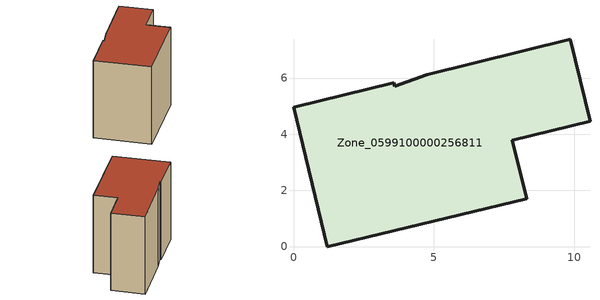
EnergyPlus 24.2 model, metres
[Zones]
Zone_0599100000256811
 floor ground (C_G): 3.57,5.83 3.6,5.7 4.74,6.12 9.85,7.38 10.56,4.46 7.8,3.78 8.31,1.7 1.21,0 0,4.96 z0
 wall outside (C_F): 9.85,7.38 4.74,6.12 3.6,5.7 3.57,5.83 0,4.96 1.21,0 8.31,1.7 7.8,3.78 10.56,4.46 9.85,7.38 z0:7.48
 roof outside (C_R): 3.6,5.7 3.57,5.83 0,4.96 1.21,0 8.31,1.7 7.8,3.78 10.56,4.46 9.85,7.38 4.74,6.12 z7.48
[BUILDING]
Pand.0599100000256811: North Axis=0; Terrain=City; Loads Convergence Tolerance Value=0.04; Temperature Convergence Tolerance Value=0.4; Solar Distribution=FullExterior; Maximum Number of Warmup Days=25; Minimum Number of Warmup Days=1
[Site:Location]
Rotterdam.The.Hague.AP_ZH_NLD Design_Conditions: Latitude=51.96; Longitude=4.45; Time Zone=1; Elevation=-4.5
[SITE:GROUNDTEMPERATURE:BUILDINGSURFACE]
18, 18, 18, 18, 18, 18, 18, 18, 18, 18, 18, 18
[MATERIAL] Thermal Absorptance=0.9; Solar Absorptance=0.7; Visible Absorptance=0.7
Name | Roughness | Thickness | Conductivity | Density | Specific Heat
G.TC.1946 | MediumSmooth | 0.15 | 1 | 540 | 1210
F.TC.1946 | Rough | 0.3 | 0.857143 | 1920 | 840
R.TC.1946 | MediumRough | 0.2 | 0.909091 | 1500 | 1000
[CONSTRUCTION]
C_G: G.TC.1946
C_F: F.TC.1946
C_R: R.TC.1946
[ZONE]
Zone_0599100000256811: Type=1; Multiplier=1; Ceiling Height=Autocalculate; Volume=Autocalculate; Floor Area=autocalculate; Part of Total Floor Area=Yes
[ZONEINFILTRATION:DESIGNFLOWRATE]
Infil_Zone_0599100000256811: Zone or ZoneList or Space or SpaceList=Zone_0599100000256811; Schedule=AlwaysOn; Design Flow Rate Calculation Method=Flow/Area; Flow Rate per Floor Area=0.003; Constant Term Coefficient=1; Temperature Term Coefficient=0; Velocity Term Coefficient=0; Velocity Squared Term Coefficient=0
[HVACTEMPLATE:ZONE:IDEALLOADSAIRSYSTEM]
Zone_0599100000256811: Maximum Heating Supply Air Temperature=50; Minimum Cooling Supply Air Temperature=13; Maximum Heating Supply Air Humidity Ratio=0.0156; Minimum Cooling Supply Air Humidity Ratio=0.0077; Heating Limit=NoLimit; Cooling Limit=NoLimit; Dehumidification Control Type=ConstantSensibleHeatRatio; Cooling Sensible Heat Ratio=0.7; Dehumidification Setpoint=60; Humidification Control Type=None; Humidification Setpoint=30; Outdoor Air Method=None; Outdoor Air Flow Rate per Person=0.00944; Outdoor Air Flow Rate per Zone Floor Area=0; Outdoor Air Flow Rate per Zone=0; Demand Controlled Ventilation Type=None; Outdoor Air Economizer Type=NoEconomizer; Heat Recovery Type=None; Sensible Heat Recovery Effectiveness=0.7; Latent Heat Recovery Effectiveness=0.65
[ZONECONTROL:THERMOSTAT]
ThermostatControl_Zone_0599100000256811: Zone or ZoneList=Zone_0599100000256811; Control Type Schedule=DualSetpointControlType; Control 1=Thermostat_Zone_0599100000256811; Temperature Difference Between Cutout And Setpoint=0
[THERMOSTATSETPOINT:DUALSETPOINT]
Thermostat_Zone_0599100000256811: Heating Setpoint Temperature Schedule=HeatingSetpoint_Zone_0599100000256811; Cooling Setpoint Temperature Schedule=CoolingSetpoint_Zone_0599100000256811
[SCHEDULE:COMPACT]
HeatingSetpoint_Zone_0599100000256811: Through: 12/31, For: AllDays, Until: 24:00, 21
CoolingSetpoint_Zone_0599100000256811: Through: 12/31, For: AllDays, Until: 24:00, 24
DualSetpointControlType: Through: 12/31, For: AllDays, Until: 24:00, 4
AlwaysOn: Through: 12/31, For: AllDays, Until: 24:00, 1
